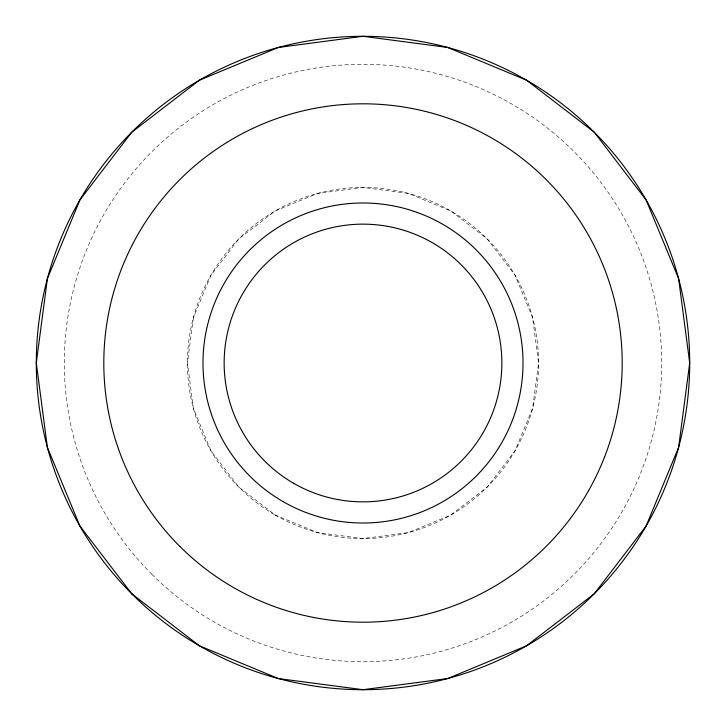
<?xml version="1.0" encoding="UTF-8"?>
<svg xmlns="http://www.w3.org/2000/svg" width="726" height="726" viewBox="0 0 726 726"><rect width="100%" height="100%" fill="white"/><g stroke="black" fill="none" stroke-linecap="round" stroke-linejoin="round"><path stroke-width="0.54" stroke-dasharray="3.63 2.72" d="M193.406 317.561L187.426 363L193.406 408.439L210.948 450.782L238.854 487.146L275.218 515.052L317.561 532.594L363 538.574L408.439 532.594L450.782 515.052L487.146 487.146L515.052 450.782L532.594 408.439L538.574 363L532.594 317.561L515.052 275.218L487.146 238.854L450.782 210.948L408.439 193.406L363 187.426L317.561 193.406L275.218 210.948L238.854 238.854L210.948 275.218L193.406 317.561M151.897 574.302A298.685 298.685 0 0 0 651.549 440.174A298.685 298.685 0 0 0 285.554 74.524A298.685 298.685 0 0 0 151.897 574.302M275.218 515.052A175.574 175.574 0 0 0 538.574 363A175.574 175.574 0 0 0 275.218 210.948A175.574 175.574 0 0 0 275.218 515.052"/><path stroke-width="1.09" d="M47.39 278.593L36.3 363L47.39 447.407L79.942 526.114L131.769 593.795L199.423 645.795L278.294 678.529L363 689.7L447.706 678.529L526.577 645.795L594.231 593.795L646.058 526.114L678.61 447.407L689.7 363L678.61 278.593L646.058 199.886L594.231 132.205L526.577 80.205L447.706 47.471L363 36.3L278.294 47.471L199.423 80.205L131.769 132.205L79.942 199.886L47.39 278.593M282.995 501.575A160.01 160.01 0 0 0 523.01 363A160.01 160.01 0 0 0 282.995 224.425A160.01 160.01 0 0 0 282.995 501.575M179.894 546.451A259.191 259.191 0 0 0 613.425 429.846A259.191 259.191 0 0 0 295.682 112.702A259.191 259.191 0 0 0 179.894 546.451M293.576 483.253A138.857 138.857 0 0 0 501.857 363A138.857 138.857 0 0 0 293.576 242.747A138.857 138.857 0 0 0 293.576 483.253M132.096 594.122A326.7 326.7 0 0 0 678.61 447.407A326.7 326.7 0 0 0 278.294 47.471A326.7 326.7 0 0 0 132.096 594.122"/></g></svg>
